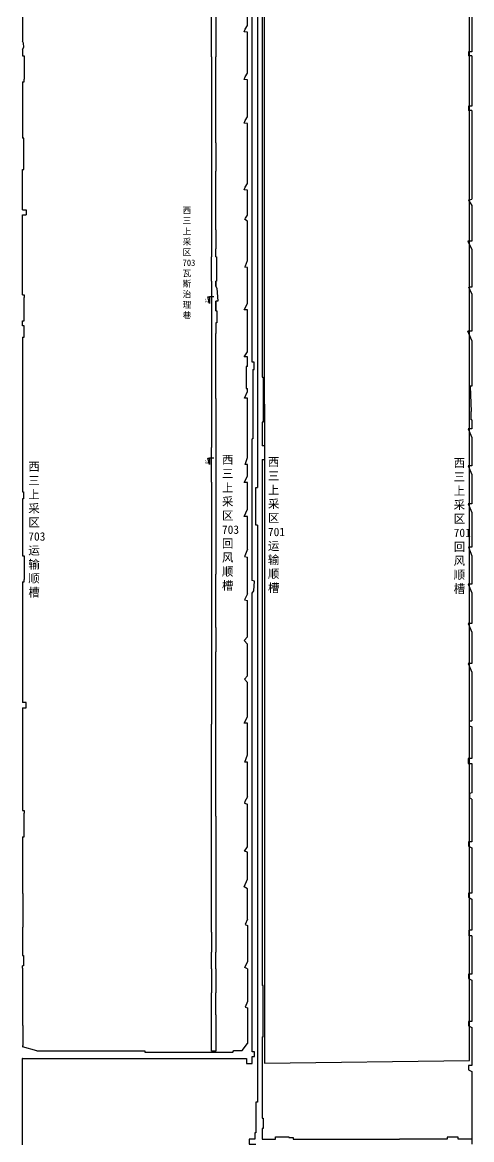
# Model space of a CAD drawing. Header units: millimetres. Extents: x 41513366 to 41522434, y 4590966 to 4600634.
# Drawn here: x 41516427 to 41516856, y 4593861 to 4594926 of the extents above; entities that cross this region are included whole.
import ezdxf

# ---------------------------------------------------------------- set-up
doc = ezdxf.new("R2010")
doc.units = ezdxf.units.MM
doc.linetypes.add('ACAD_ISO02W100', pattern=[15, 12, -3])
for name, color, linetype, lineweight in [('12煤巷道名称', 7, 'Continuous', 18), ('2016年12煤进尺', 7, 'Continuous', 18), ('7煤巷道', 6, 'Continuous', 18), ('7煤巷道名称', 6, 'Continuous', 18), ('图纸改动标记', 2, 'Continuous', 18), ('岩巷', 30, 'Continuous', 18), ('采空区工作面颜色', 6, 'Continuous', 18)]:
    doc.layers.add(name, color=color, linetype=linetype, lineweight=lineweight)
doc.styles.add('仿宋_GB2312', font='')
doc.styles.add('正等线体', font='simhei.ttf')
doc.styles.get('仿宋_GB2312').set_extended_font_data('宋体')

msp = doc.modelspace()

# ---------------------------------------------------------------- linework, layer by layer
at = {"layer": '2016年12煤进尺', "color": 30, "lineweight": -3, "ltscale": 2}
for p, q in [((41516609.355, 4594664.519), (41516605.155, 4594664.519)), ((41516609.355, 4594510.781), (41516605.155, 4594510.781))]:
    msp.add_line(p, q, dxfattribs=at)
at = {"layer": '7煤巷道', "color": 30, "lineweight": -3}
for p, q in [((41516607.155, 4594893.439), (41516607.155, 4594953.1613)), ((41516611.355, 4594953.1613), (41516611.355, 4594893.439)), ((41516607.155, 4594893.439), (41516607.155, 4594836.439)), ((41516611.355, 4594836.439), (41516611.355, 4594893.439)), ((41516607.155, 4594836.439), (41516607.155, 4594811.439)), ((41516611.355, 4594811.439), (41516611.355, 4594836.439)), ((41516607.155, 4594811.439), (41516607.155, 4594784.439)), ((41516611.355, 4594811.439), (41516611.355, 4594784.439)), ((41516607.155, 4594784.439), (41516607.155, 4594749.439)), ((41516611.355, 4594749.439), (41516611.355, 4594784.439)), ((41516607.155, 4594749.439), (41516607.155, 4594728.439)), ((41516611.355, 4594728.439), (41516611.355, 4594749.439)), ((41516607.155, 4594728.439), (41516607.155, 4594710.439)), ((41516611.355, 4594728.439), (41516611.355, 4594710.439)), ((41516607.155, 4594710.439), (41516607.155, 4594702.733)), ((41516611.355, 4594702.733), (41516611.355, 4594710.439)), ((41516611.355, 4594679.433), (41516611.355, 4594675.1756)), ((41516611.355, 4594660.5756), (41516611.355, 4594651.307)), ((41516611.355, 4594639.751), (41516611.355, 4594629.7152)), ((41516607.155, 4594629.7152), (41516607.155, 4594567.7532)), ((41516611.355, 4594567.7532), (41516611.355, 4594629.7152)), ((41516607.155, 4594567.7532), (41516607.155, 4594520.7822)), ((41516611.355, 4594567.7532), (41516611.355, 4594520.7822)), ((41516607.155, 4594487.7822), (41516607.155, 4594520.7822)), ((41516611.355, 4594520.7822), (41516611.355, 4594487.7822)), ((41516607.155, 4594487.7822), (41516607.155, 4594456.116)), ((41516611.355, 4594487.7822), (41516611.355, 4594456.116)), ((41516607.155, 4594456.116), (41516607.155, 4594423.116)), ((41516611.355, 4594456.116), (41516611.355, 4594423.116)), ((41516607.155, 4594423.116), (41516607.155, 4594400.116)), ((41516611.355, 4594423.116), (41516611.355, 4594400.116)), ((41516607.155, 4594400), (41516607.155, 4594349.116)), ((41516611.355, 4594349.116), (41516611.355, 4594400.116)), ((41516607.155, 4594349.116), (41516607.154, 4594345.838)), ((41516607.154, 4594345.838), (41516607.154, 4594334.838)), ((41516611.355, 4594349.116), (41516611.355, 4594345.838)), ((41516611.355, 4594345.838), (41516611.355, 4594334.838)), ((41516607.154, 4594334.838), (41516607.155, 4594325.838)), ((41516611.355, 4594334.838), (41516611.355, 4594325.838)), ((41516607.155, 4594325.838), (41516607.155, 4594295.838)), ((41516611.355, 4594295.838), (41516611.355, 4594325.838)), ((41516607.155, 4594295.838), (41516607.155, 4594256.836)), ((41516611.355, 4594256.836), (41516611.355, 4594295.838)), ((41516607.155, 4594169.2737), (41516607.155, 4594256.836)), ((41516611.355, 4594169.2737), (41516611.355, 4594256.836)), ((41516607.1511, 4594090.2737), (41516607.1511, 4594169.2737)), ((41516611.355, 4594169.2737), (41516611.355, 4594090.2737)), ((41516607.1511, 4594058.427), (41516607.1511, 4594090.2737)), ((41516611.355, 4594090.2737), (41516611.355, 4594058.427)), ((41516607.1511, 4594058.427), (41516607.155, 4594039.482)), ((41516611.355, 4594058.427), (41516611.355, 4594039.482)), ((41516607.155, 4594023.553), (41516607.155, 4594039.482)), ((41516611.355, 4594023.553), (41516611.355, 4594039.482)), ((41516607.155, 4594023.553), (41516607.155, 4594000.679)), ((41516611.355, 4594023.553), (41516611.355, 4594000.679)), ((41516607.155, 4593979.794), (41516607.155, 4594000.679)), ((41516611.355, 4593979.794), (41516611.355, 4594000.679)), ((41516607.155, 4593944.986), (41516607.155, 4593979.794)), ((41516611.355, 4593979.794), (41516611.355, 4593944.986)), ((41516611.355, 4593944.986), (41516607.155, 4593944.986))]:
    msp.add_line(p, q, dxfattribs=at)
at = {"layer": '7煤巷道', "lineweight": -3}
for points in [[(41516650.955, 4595222.014), (41516650.955, 4595197.841), (41516650.955, 4595104.962), (41516650.955, 4594985.955), (41516650.955, 4594761.9569)], [(41516645.955, 4594602.207), (41516645.955, 4595196.33)], [(41516655.555, 4594985.955), (41516655.555, 4594587.951)], [(41516426.755, 4594966.482), (41516426.755, 4594908.482)], [(41516641.355, 4594923.428), (41516641.355, 4594956.428)], [(41516855.505, 4594943.496), (41516855.505, 4594898.496)], [(41516641.355, 4594917.228), (41516638.455, 4594917.528), (41516639.355, 4594919.998), (41516641.355, 4594923.428)], [(41516641.355, 4594877.928), (41516641.355, 4594917.228)], [(41516426.755, 4594900.482), (41516427.955, 4594902.682), (41516427.555, 4594906.582), (41516426.755, 4594908.482)], [(41516426.755, 4594900.482), (41516426.755, 4594894.628)], [(41516426.755, 4594894.628), (41516428.255, 4594894.628), (41516428.255, 4594872.128)], [(41516855.505, 4594898.496), (41516852.505, 4594898.496)], [(41516852.505, 4594898.496), (41516852.505, 4594894.496)], [(41516855.505, 4594894.496), (41516852.505, 4594894.496)], [(41516855.505, 4594894.496), (41516855.505, 4594894.214)], [(41516855.505, 4594894.214), (41516855.505, 4594846.496)], [(41516641.355, 4594871.728), (41516638.455, 4594872.028), (41516639.355, 4594874.498), (41516641.355, 4594877.928)], [(41516426.755, 4594869.628), (41516428.255, 4594869.628), (41516428.255, 4594872.128)], [(41516426.755, 4594869.628), (41516426.755, 4594816.128)], [(41516641.355, 4594836.228), (41516641.355, 4594871.728)], [(41516855.505, 4594846.496), (41516852.505, 4594846.496)], [(41516852.505, 4594846.496), (41516852.505, 4594842.496)], [(41516855.505, 4594842.496), (41516852.505, 4594842.496)], [(41516855.505, 4594842.496), (41516855.505, 4594819.214)], [(41516641.355, 4594830.028), (41516638.455, 4594830.328), (41516639.355, 4594832.798), (41516641.355, 4594836.228)], [(41516641.355, 4594772.629), (41516641.355, 4594830.028)], [(41516426.755, 4594747.58), (41516426.755, 4594786.128), (41516428.055, 4594786.128), (41516428.055, 4594816.128), (41516426.755, 4594816.128)], [(41516855.505, 4594819.214), (41516855.505, 4594784.214)], [(41516855.505, 4594784.214), (41516855.505, 4594757.684)], [(41516641.355, 4594766.429), (41516638.455, 4594766.729), (41516639.355, 4594769.199), (41516641.355, 4594772.629)], [(41516641.355, 4594742.666), (41516641.355, 4594766.429)], [(41516650.955, 4594761.9569), (41516650.955, 4594587.951)], [(41516852.605, 4594756.9773), (41516855.505, 4594757.684)], [(41516852.605, 4594756.9773), (41516855.505, 4594751.684)], [(41516426.755, 4594747.58), (41516430.355, 4594747.58), (41516430.155, 4594742.98)], [(41516855.505, 4594751.684), (41516855.505, 4594717.684)], [(41516426.755, 4594666.58), (41516426.755, 4594742.98)], [(41516426.755, 4594742.98), (41516430.155, 4594742.98)], [(41516641.355, 4594736.766), (41516638.955, 4594738.366), (41516639.505, 4594739.666), (41516641.355, 4594742.666)], [(41516641.355, 4594699.166), (41516641.355, 4594736.766)], [(41516855.505, 4594717.684), (41516851.905, 4594717.684)], [(41516851.905, 4594717.684), (41516855.505, 4594709.684)], [(41516855.505, 4594709.684), (41516855.505, 4594698.212)], [(41516641.355, 4594692.466), (41516639.055, 4594692.866), (41516639.455, 4594694.166), (41516641.355, 4594699.166)], [(41516641.355, 4594658.207), (41516641.355, 4594692.466)], [(41516855.505, 4594698.212), (41516855.505, 4594673.784)], [(41516855.505, 4594673.784), (41516852.705, 4594673.784)], [(41516855.505, 4594667.384), (41516852.705, 4594673.784)], [(41516426.755, 4594666.58), (41516428.255, 4594666.58), (41516428.255, 4594664.08)], [(41516426.755, 4594641.58), (41516428.255, 4594641.58), (41516428.255, 4594664.08)], [(41516855.505, 4594667.384), (41516855.505, 4594631.784)], [(41516641.355, 4594652.207), (41516638.455, 4594652.207), (41516641.355, 4594658.207)], [(41516641.355, 4594612.207), (41516641.355, 4594652.207)], [(41516426.755, 4594626.098), (41516428.255, 4594626.098), (41516428.255, 4594637.098), (41516426.755, 4594637.098), (41516426.755, 4594641.58)], [(41516855.505, 4594631.784), (41516851.705, 4594631.784)], [(41516855.505, 4594622.984), (41516851.705, 4594631.784)], [(41516426.755, 4594626.098), (41516426.755, 4594478.736), (41516427.655, 4594478.736), (41516427.655, 4594471.936), (41516426.755, 4594471.936)], [(41516855.505, 4594622.984), (41516855.505, 4594610.21)], [(41516641.355, 4594607.46), (41516638.355, 4594607.46), (41516641.355, 4594612.207)], [(41516641.355, 4594598.207), (41516641.355, 4594607.46)], [(41516855.505, 4594610.21), (41516855.505, 4594579.244)], [(41516641.355, 4594598.207), (41516640.355, 4594598.207), (41516640.355, 4594577.207), (41516641.355, 4594577.207)], [(41516646.755, 4594595.407), (41516647.755, 4594595.407), (41516647.755, 4594602.207), (41516645.955, 4594602.207)], [(41516646.755, 4594595.407), (41516646.755, 4594529.207), (41516645.955, 4594529.207)], [(41516650.955, 4594587.951), (41516650.955, 4594521.951)], [(41516655.555, 4594587.954), (41516656.355, 4594587.954), (41516656.355, 4594545.0664), (41516655.555, 4594545.0664), (41516655.555, 4594522.564)], [(41516641.355, 4594567.907), (41516638.755, 4594567.907), (41516641.355, 4594574.207)], [(41516641.355, 4594574.207), (41516641.355, 4594577.207)], [(41516641.355, 4594574.207), (41516641.355, 4594577.207)], [(41516855.505, 4594579.244), (41516854.105, 4594579.244)], [(41516854.105, 4594579.244), (41516854.505, 4594571.244), (41516854.705, 4594563.244), (41516855.005, 4594555.244)], [(41516641.355, 4594511.207), (41516641.355, 4594567.907)], [(41516855.505, 4594547.244), (41516855.005, 4594547.244), (41516855.005, 4594555.244)], [(41516855.505, 4594547.244), (41516855.505, 4594545.21)], [(41516855.505, 4594545.21), (41516855.505, 4594538.633)], [(41516855.505, 4594538.633), (41516852.205, 4594538.633), (41516855.505, 4594530.333)], [(41516645.955, 4594394.161), (41516645.955, 4594529.207)], [(41516650.955, 4594521.951), (41516650.955, 4594482.789)], [(41516655.555, 4594509.564), (41516657.955, 4594509.564), (41516657.955, 4594522.564), (41516655.555, 4594522.564)], [(41516855.505, 4594530.333), (41516855.505, 4594503.333)], [(41516641.355, 4594504.707), (41516639.155, 4594504.707), (41516641.355, 4594511.207)], [(41516641.355, 4594493.4881), (41516641.355, 4594504.707)], [(41516655.555, 4594509.564), (41516655.555, 4594439.95)], [(41516855.505, 4594503.333), (41516852.205, 4594503.333)], [(41516852.205, 4594503.333), (41516855.505, 4594495.033)], [(41516641.355, 4594487.4881), (41516638.255, 4594487.4881), (41516641.355, 4594493.4881)], [(41516855.505, 4594495.033), (41516855.505, 4594467.033)], [(41516641.355, 4594461.975), (41516641.355, 4594487.4881)], [(41516650.955, 4594446.789), (41516649.455, 4594446.789), (41516649.455, 4594482.789), (41516650.955, 4594482.789)], [(41516426.755, 4594471.936), (41516426.755, 4594417.604)], [(41516638.455, 4594454.975), (41516641.355, 4594461.975)], [(41516855.505, 4594467.033), (41516852.205, 4594467.033)], [(41516852.205, 4594467.033), (41516855.505, 4594458.733)], [(41516855.505, 4594458.733), (41516855.505, 4594449.21)], [(41516641.355, 4594454.975), (41516638.455, 4594454.975)], [(41516641.355, 4594423.761), (41516641.355, 4594454.975)], [(41516650.955, 4594446.789), (41516650.955, 4594439.95)], [(41516855.505, 4594449.21), (41516855.505, 4594425.733)], [(41516650.955, 4594439.95), (41516650.955, 4594373.95)], [(41516655.555, 4594439.95), (41516655.555, 4594373.95)], [(41516855.505, 4594425.733), (41516852.505, 4594425.733), (41516855.505, 4594417.433)], [(41516426.755, 4594417.604), (41516428.255, 4594417.604), (41516428.255, 4594395.104)], [(41516641.355, 4594423.761), (41516638.955, 4594417.611), (41516638.755, 4594416.911), (41516641.355, 4594416.161)], [(41516641.355, 4594381.211), (41516641.355, 4594416.161)], [(41516855.505, 4594417.433), (41516855.505, 4594390.433)], [(41516426.755, 4594392.604), (41516428.255, 4594392.604), (41516428.255, 4594395.104)], [(41516645.955, 4594382.061), (41516647.6706, 4594384.1592), (41516648.055, 4594393.461), (41516645.955, 4594394.161)], [(41516426.755, 4594392.604), (41516426.755, 4594277.581)], [(41516855.505, 4594390.433), (41516852.205, 4594390.433)], [(41516852.205, 4594390.433), (41516855.505, 4594382.133)], [(41516641.355, 4594381.211), (41516638.955, 4594376.361), (41516638.755, 4594375.661), (41516641.355, 4594374.911)], [(41516641.355, 4594340.2601), (41516641.355, 4594374.911)], [(41516645.955, 4593944.326), (41516645.955, 4594382.061)], [(41516650.955, 4594373.95), (41516650.955, 4594285.95)], [(41516655.555, 4594373.95), (41516655.555, 4594285.95)], [(41516855.505, 4594382.133), (41516855.505, 4594367.21)], [(41516855.505, 4594367.21), (41516855.505, 4594352.8876)], [(41516855.505, 4594353.133), (41516852.205, 4594353.133)], [(41516852.205, 4594353.133), (41516855.505, 4594344.833)], [(41516855.505, 4594353.133), (41516852.205, 4594353.133)], [(41516852.205, 4594353.133), (41516855.505, 4594344.833)], [(41516641.355, 4594333.2601), (41516638.455, 4594336.7601), (41516641.355, 4594340.2601)], [(41516855.505, 4594344.833), (41516855.505, 4594314.833)], [(41516641.355, 4594303.161), (41516641.355, 4594333.2601)], [(41516855.505, 4594314.833), (41516852.205, 4594314.833)], [(41516852.205, 4594314.833), (41516855.505, 4594306.533)], [(41516855.505, 4594314.833), (41516852.205, 4594314.833)], [(41516852.205, 4594314.833), (41516855.505, 4594306.533)], [(41516641.355, 4594303.161), (41516638.755, 4594299.911), (41516641.355, 4594296.661)], [(41516855.505, 4594306.533), (41516855.505, 4594291.21)], [(41516641.355, 4594264.078), (41516641.355, 4594296.661)], [(41516855.505, 4594291.21), (41516855.505, 4594259.994)], [(41516426.755, 4594272.581), (41516430.255, 4594272.581), (41516430.255, 4594277.581), (41516426.755, 4594277.581)], [(41516650.955, 4594285.95), (41516650.955, 4594204.941)], [(41516655.555, 4594285.95), (41516655.555, 4594204.941)], [(41516426.755, 4594272.581), (41516426.755, 4594174.514)], [(41516641.355, 4594258.0563), (41516638.355, 4594258.0563), (41516641.355, 4594264.078)], [(41516641.355, 4594227.578), (41516641.355, 4594258.0563)], [(41516853.505, 4594255.494), (41516853.505, 4594259.994), (41516855.505, 4594259.994)], [(41516853.505, 4594255.494), (41516855.505, 4594254.494)], [(41516855.505, 4594254.494), (41516855.505, 4594224.294)], [(41516641.355, 4594220.578), (41516638.855, 4594220.578), (41516641.355, 4594227.578)], [(41516855.505, 4594224.294), (41516852.105, 4594224.294), (41516852.105, 4594219.294), (41516855.505, 4594219.294)], [(41516641.355, 4594187.478), (41516641.355, 4594220.578)], [(41516855.505, 4594219.294), (41516855.505, 4594218.21)], [(41516855.505, 4594218.21), (41516855.505, 4594191.294)], [(41516650.955, 4594204.941), (41516650.955, 4594155.201)], [(41516655.555, 4594204.941), (41516655.555, 4594155.201)], [(41516855.505, 4594191.294), (41516853.505, 4594190.7183)], [(41516853.505, 4594190.7183), (41516853.505, 4594186.794)], [(41516641.355, 4594187.478), (41516639.055, 4594183.278), (41516638.555, 4594181.678), (41516641.355, 4594180.778)], [(41516641.355, 4594139.7922), (41516641.355, 4594180.778)], [(41516855.505, 4594185.294), (41516853.505, 4594186.794)], [(41516855.505, 4594185.294), (41516855.505, 4594144.69)], [(41516426.755, 4594174.514), (41516428.255, 4594174.514), (41516428.255, 4594172.014)], [(41516426.755, 4594149.514), (41516428.255, 4594149.514), (41516428.255, 4594172.014)], [(41516426.755, 4594149.514), (41516426.755, 4594095.387)], [(41516650.955, 4594155.201), (41516650.955, 4594068.197)], [(41516655.555, 4594155.201), (41516655.555, 4594068.197)], [(41516641.355, 4594134.7922), (41516638.655, 4594135.8511), (41516641.355, 4594139.7922)], [(41516855.505, 4594144.69), (41516852.505, 4594144.69)], [(41516852.505, 4594144.69), (41516852.505, 4594140.69)], [(41516852.505, 4594140.69), (41516855.505, 4594138.958)], [(41516855.505, 4594138.958), (41516855.505, 4594108.2099)], [(41516641.355, 4594109.1922), (41516641.355, 4594134.7922)], [(41516641.355, 4594099.8309), (41516638.355, 4594101.7139), (41516641.355, 4594109.1922)], [(41516855.505, 4594108.2099), (41516855.505, 4594095.873)], [(41516426.755, 4594063.387), (41516427.255, 4594063.387), (41516427.255, 4594095.387), (41516426.755, 4594095.387)], [(41516641.355, 4594070.8309), (41516641.355, 4594099.8309)], [(41516855.505, 4594095.873), (41516852.505, 4594095.873)], [(41516852.505, 4594095.873), (41516852.505, 4594091.873)], [(41516852.505, 4594091.873), (41516855.505, 4594090.141)], [(41516855.505, 4594090.141), (41516855.505, 4594060.473)], [(41516426.755, 4594063.387), (41516426.755, 4594036.387), (41516427.755, 4594036.387), (41516427.755, 4594026.387), (41516426.755, 4594026.387)], [(41516641.355, 4594070.8309), (41516639.355, 4594065.866), (41516641.355, 4594064.8309), (41516641.355, 4594030.262)], [(41516650.955, 4594068.197), (41516650.955, 4593974.197), (41516650.955, 4593916.1969), (41516650.955, 4593896.1969), (41516649.555, 4593896.1969), (41516649.555, 4593867.1969), (41516648.53, 4593867.1969), (41516648.53, 4593861.197), (41516643.1406, 4593861.197), (41516643.1406, 4593856.397), (41516649.555, 4593856.397)], [(41516655.555, 4594068.197), (41516655.555, 4594007.764)], [(41516855.505, 4594060.473), (41516852.905, 4594060.473)], [(41516852.905, 4594060.473), (41516852.905, 4594055.141)], [(41516855.505, 4594055.141), (41516852.905, 4594055.141)], [(41516855.505, 4594055.141), (41516855.505, 4594031.209)], [(41516855.505, 4594031.209), (41516855.505, 4594018.4546)], [(41516426.755, 4593973.088), (41516427.155, 4593973.088), (41516427.155, 4594024.0864), (41516426.755, 4594024.0864), (41516426.755, 4594026.387)], [(41516641.355, 4594023.562), (41516638.855, 4594024.9692), (41516641.355, 4594030.262)], [(41516641.355, 4594023.562), (41516641.355, 4593992.262)], [(41516855.505, 4594018.4546), (41516852.505, 4594018.4546)], [(41516852.505, 4594018.4546), (41516852.505, 4594014.4546)], [(41516852.505, 4594014.4546), (41516855.505, 4594012.7226)], [(41516855.505, 4594012.7226), (41516855.505, 4594007.19)], [(41516655.555, 4593958.764), (41516656.355, 4593958.764), (41516656.355, 4594007.764), (41516655.555, 4594007.764)], [(41516855.505, 4594007.19), (41516855.505, 4593973.173)], [(41516641.355, 4593992.262), (41516639.155, 4593987.0767), (41516641.355, 4593986.262)], [(41516641.355, 4593986.262), (41516641.355, 4593952.2483)], [(41516426.755, 4593973.088), (41516426.755, 4593969.488)], [(41516426.755, 4593973.088), (41516426.755, 4593969.488), (41516427.105, 4593969.488), (41516427.105, 4593950.488), (41516426.755, 4593950.488)], [(41516855.505, 4593973.173), (41516852.505, 4593973.173)], [(41516852.505, 4593973.173), (41516852.505, 4593969.173)], [(41516852.505, 4593969.173), (41516855.505, 4593967.441)], [(41516855.505, 4593967.441), (41516855.505, 4593956.2086)], [(41516655.555, 4593958.764), (41516655.555, 4593916.1969), (41516655.555, 4593891.297), (41516655.555, 4593881.197), (41516656.555, 4593881.197), (41516656.555, 4593871.197), (41516655.555, 4593871.197), (41516655.555, 4593867.1969), (41516655.555, 4593861.197), (41516668.122, 4593861.197), (41516668.122, 4593863.397), (41516681.122, 4593863.397), (41516681.122, 4593862.697), (41516685.122, 4593862.697), (41516685.122, 4593861.197), (41516710.729, 4593861.197), (41516786.729, 4593861.197)], [(41516855.505, 4593956.2086), (41516855.505, 4593931.262)], [(41516426.755, 4593950.488), (41516426.755, 4593949.236)], [(41516440.255, 4593945.236), (41516426.755, 4593949.236)], [(41516440.255, 4593945.236), (41516543.451, 4593945.236)], [(41516543.451, 4593945.236), (41516543.451, 4593944.036)], [(41516627.352, 4593944.036), (41516628.5612, 4593945.5372)], [(41516628.5612, 4593945.5372), (41516636.5365, 4593945.545)], [(41516636.5365, 4593945.545), (41516641.355, 4593952.2483)], [(41516426.755, 4593938.036), (41516426.555, 4593938.036), (41516426.555, 4593921.3882)], [(41516426.755, 4593938.036), (41516438.5661, 4593938.036)], [(41516438.5661, 4593938.0225), (41516608.352, 4593938.036)], [(41516543.451, 4593944.036), (41516608.352, 4593944.0347)], [(41516553.4013, 4593944.0302), (41516606.755, 4593944.0344)], [(41516608.352, 4593944.0347), (41516627.352, 4593944.036)], [(41516608.352, 4593944.036), (41516627.352, 4593944.036)], [(41516608.352, 4593938.036), (41516640.655, 4593938.036)], [(41516640.655, 4593938.036), (41516640.655, 4593933.1526), (41516645.955, 4593933.1526), (41516645.955, 4593940.026)], [(41516645.955, 4593940.026), (41516648.155, 4593940.026), (41516648.155, 4593944.326), (41516645.955, 4593944.326)], [(41516855.505, 4593931.262), (41516852.505, 4593931.262)], [(41516852.505, 4593931.262), (41516852.505, 4593927.262)], [(41516852.505, 4593927.262), (41516855.505, 4593925.53)], [(41516855.505, 4593925.53), (41516855.505, 4593899.343), (41516855.505, 4593897.383)], [(41516426.555, 4593921.3882), (41516426.555, 4593679.427)], [(41516855.505, 4593897.383), (41516855.505, 4593856.397)], [(41516855.505, 4593861.197), (41516849.738, 4593861.197), (41516842.699, 4593861.197), (41516842.699, 4593862.997), (41516831.999, 4593862.997), (41516831.999, 4593861.197), (41516786.729, 4593861.197)]]:
    msp.add_lwpolyline(points, dxfattribs=at)
at = {"layer": '7煤巷道', "color": 30, "lineweight": -3}
for points in [[(41516607.155, 4594702.733), (41516606.705, 4594702.733), (41516606.7122, 4594679.6663), (41516607.155, 4594679.6663)], [(41516611.355, 4594702.733), (41516611.855, 4594702.733), (41516611.855, 4594679.433), (41516611.355, 4594679.433)], [(41516607.155, 4594679.6663), (41516607.155, 4594629.7152)], [(41516612.255, 4594672.8756), (41516611.355, 4594675.1756)], [(41516612.255, 4594672.8756), (41516613.055, 4594660.5756)], [(41516613.055, 4594660.5756), (41516611.355, 4594660.5756)], [(41516611.355, 4594651.307), (41516612.097, 4594651.307), (41516612.355, 4594639.751)], [(41516612.355, 4594639.751), (41516611.355, 4594639.751)]]:
    msp.add_lwpolyline(points, dxfattribs=at)
at = {"layer": '图纸改动标记', "color": 3, "linetype": 'ACAD_ISO02W100', "lineweight": -3, "ltscale": 0.8}
for p, q in [((41516611.355, 4594675.1756), (41516611.355, 4594679.433)), ((41516611.355, 4594675.1756), (41516611.355, 4594679.433)), ((41516611.355, 4594651.307), (41516611.355, 4594660.5756))]:
    msp.add_line(p, q, dxfattribs=at)
at = {"layer": '岩巷', "lineweight": -3}
for points in [[(41516605.155, 4594664.519), (41516605.155, 4594658.4143), (41516603.7616, 4594664.519), (41516605.155, 4594664.519)], [(41516605.155, 4594510.781), (41516605.155, 4594504.6763), (41516603.7616, 4594510.781), (41516605.155, 4594510.781)]]:
    msp.add_lwpolyline(points, dxfattribs=at)
at = {"layer": '采空区工作面颜色', "color": 205, "lineweight": -3}
msp.add_lwpolyline([(41516853.505, 4595198.9463), (41516657.555, 4595191.5966), (41516657.6712, 4593933.4947), (41516853.505, 4593936.1295), (41516853.505, 4595198.9489)], dxfattribs=at)

# ---------------------------------------------------------------- texts
at = {"layer": '12煤巷道名称', "color": 30, "lineweight": -3, "insert": (41516579.5054, 4594750.1551), "char_height": 6, "width": 264.899617, "attachment_point": 1, "style": '仿宋_GB2312'}
msp.add_mtext('西\\P三\\P上\\P采\\P区\\P703\\P瓦\\P斯\\P治\\P理\\P巷 ', dxfattribs=at)
at = {"layer": '7煤巷道', "lineweight": -3, "char_height": 8, "width": 150.222655, "attachment_point": 1, "style": '仿宋_GB2312'}
for s, insert in [('西\\P三\\P上\\P采\\P区\\P703\\P回\\P风\\P顺\\P槽', (41516617.128, 4594513.2064)), ('西\\P三\\P上\\P采\\P区\\P703\\P运\\P输\\P顺\\P槽', (41516432.2594, 4594506.7015))]:
    msp.add_mtext(s, dxfattribs=dict(at, insert=insert))
at = {"layer": '7煤巷道名称', "lineweight": -3, "char_height": 8, "attachment_point": 1, "style": '正等线体'}
for s, insert, width in [('西\\P三\\P上\\P采\\P区\\P701\\P运\\P输\\P顺\\P槽', (41516661.0112, 4594511.0227), 121.062045), ('{\\C6;西\\P三\\P上\\P采\\P区\\P701\\P回\\P风\\P顺\\P槽}', (41516838.3499, 4594510.152), 154.029252)]:
    msp.add_mtext(s, dxfattribs=dict(at, insert=insert, width=width))
at = {"layer": '岩巷', "lineweight": -3, "char_height": 3.05889, "width": 22.318737, "attachment_point": 1, "rotation": 90, "style": '仿宋_GB2312'}
for s, insert in [('2%%D', (41516600.956, 4594658.8781)), ('0%%D', (41516600.956, 4594505.1401))]:
    msp.add_mtext(s, dxfattribs=dict(at, insert=insert))

doc.saveas('drawing.dxf')
